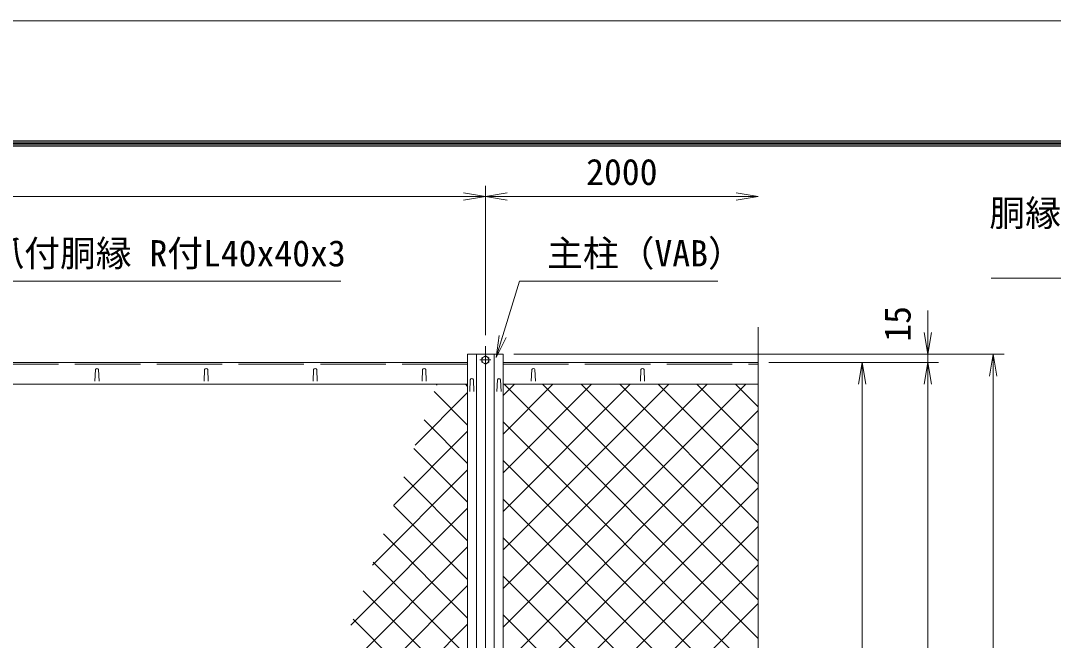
# Model space of a CAD drawing. Units: millimetres, scale not verified. Extents: x -4200 to 4200, y -2970 to 2970.
# Drawn here: x -2002 to -109, y 1835 to 2970 of the extents above; entities that cross this region are included whole.
import ezdxf
from ezdxf.enums import TextEntityAlignment as Align

# ---------------------------------------------------------------- set-up
doc = ezdxf.new("R2010")
doc.units = ezdxf.units.MM
doc.header["$LTSCALE"] = 20
doc.linetypes.add('DASHED', pattern=[7.5, 6, -1.5])
doc.linetypes.add('USER1', pattern=[50.8, 31.75, -6.35, 6.35, -6.35])
for name, color, linetype, lineweight in [('0-0_D-STR1', 1, 'Continuous', 18), ('0-1_D-BMK', 2, 'USER1', 13), ('0-2_D-STR-DIM', 7, 'Continuous', 9), ('0-3_D-STR3', 3, 'Continuous', 13), ('0-5_0', 7, 'Continuous', 9), ('0-6_D-STR2', 7, 'Continuous', 9), ('0-7_D-STR-TXT', 7, 'Continuous', 9), ('0-8_D-TTL', 7, 'Continuous', 9)]:
    doc.layers.add(name, color=color, linetype=linetype, lineweight=lineweight)
doc.styles.add('ＭＳ ゴシック', font='')
doc.styles.get('ＭＳ ゴシック').set_extended_font_data('MS Gothic')

# ---------------------------------------------------------------- blocks, each defined once
blk = doc.blocks.new('_Open')
at = {"layer": '0-5_0'}
blk.add_line((-20, 3.33), (0, 0), dxfattribs=at)
blk.add_lwpolyline([(-20, -3.33), (0, 0), (-20, 0)], dxfattribs=at)

msp = doc.modelspace()

# ---------------------------------------------------------------- linework, layer by layer
at = {"layer": '0-0_D-STR1'}
for p, q in [((-1165.97, 723.92), (-1165.97, 2358.92)), ((-1133.97, 723.92), (-1133.97, 2358.92)), ((-1117.47, 723.92), (-1117.47, 2358.92)), ((-1182.47, 2343.92), (-3124.97, 2343.92)), ((-1864.97, 2330.79), (-1865.72, 2309.29)), ((-1858.97, 2330.79), (-1858.22, 2309.29)), ((-1664.97, 2330.79), (-1665.72, 2309.29)), ((-1658.97, 2330.79), (-1658.22, 2309.29)), ((-1464.97, 2330.79), (-1465.72, 2309.29)), ((-1458.97, 2330.79), (-1458.22, 2309.29)), ((-1264.97, 2330.79), (-1265.72, 2309.29)), ((-1258.97, 2330.79), (-1258.22, 2309.29)), ((-1117.47, 2343.92), (-649.97, 2343.92)), ((-1064.97, 2330.79), (-1065.72, 2309.29)), ((-1058.97, 2330.79), (-1058.22, 2309.29)), ((-864.97, 2330.79), (-865.72, 2309.29)), ((-858.97, 2330.79), (-858.22, 2309.29)), ((-1177.97, 2312.3), (-1178.72, 2290.8)), ((-1171.97, 2312.3), (-1171.22, 2290.8)), ((-1127.97, 2312.3), (-1128.72, 2290.8)), ((-1121.97, 2312.3), (-1121.22, 2290.8)), ((-3124.97, 2303.92), (-1182.47, 2303.92)), ((-649.97, 2303.92), (-1117.47, 2303.92))]:
    msp.add_line(p, q, dxfattribs=at)
at = {"layer": '0-0_D-STR1', "linetype": 'DASHED'}
for p, q in [((-1182.47, 2340.92), (-3124.97, 2340.92)), ((-1117.47, 2340.92), (-649.97, 2340.92))]:
    msp.add_line(p, q, dxfattribs=at)
at = {"layer": '0-0_D-STR1'}
msp.add_lwpolyline([(-1182.47, 723.92), (-1182.47, 2358.92), (-1117.47, 2358.92)], dxfattribs=at)
for centre in [(-1861.97, 2329.54), (-1661.97, 2329.54), (-1461.97, 2329.54), (-1261.97, 2329.54), (-1061.97, 2329.54), (-861.97, 2329.54), (-1174.97, 2311.05), (-1124.97, 2311.05)]:
    msp.add_arc(centre, 3.25, 22.61986, 157.38014, dxfattribs=at)
at = {"layer": '0-1_D-BMK'}
for p, q in [((-1149.97, 2373.92), (-1149.97, 473.92)), ((-1139.97, 2348.42), (-1159.97, 2348.42))]:
    msp.add_line(p, q, dxfattribs=at)
at = {"layer": '0-2_D-STR-DIM'}
for p, q in [((-1149.97, 2393.92), (-1149.97, 2667.7)), ((-1149.97, 2393.92), (-1149.97, 2667.7)), ((-3109.97, 2647.7), (-1189.97, 2647.7)), ((-1109.97, 2647.7), (-689.97, 2647.7)), ((-338.93, 2398.92), (-338.93, 2438.92)), ((-649.97, 2408.37), (-649.97, 1534.57)), ((-1097.47, 2358.92), (-318.93, 2358.92)), ((-1097.47, 2358.92), (-198.93, 2358.92)), ((-338.93, 2343.92), (-338.93, 2358.92)), ((-629.97, 2343.92), (-438.93, 2343.92)), ((-629.97, 2343.92), (-318.93, 2343.92)), ((-629.97, 2343.92), (-318.93, 2343.92)), ((-218.93, 583.92), (-218.93, 2318.92)), ((-458.93, 2303.92), (-458.93, 613.92)), ((-338.93, 2303.92), (-338.93, 583.92)), ((-338.93, 2303.92), (-338.93, 2263.92))]:
    msp.add_line(p, q, dxfattribs=at)
at = {"layer": '0-3_D-STR3'}
for p, q in [((-1149.97, 2355.92), (-1156.47, 2352.17)), ((-1156.47, 2352.17), (-1156.47, 2344.66)), ((-1143.47, 2352.17), (-1149.97, 2355.92)), ((-1143.47, 2344.66), (-1143.47, 2352.17)), ((-1156.47, 2344.66), (-1149.97, 2340.91)), ((-1149.97, 2340.91), (-1143.47, 2344.66))]:
    msp.add_line(p, q, dxfattribs=at)
msp.add_circle((-1149.97, 2348.42), 6.25, dxfattribs=at)
at = {"layer": '0-6_D-STR2'}
for p, q in [((-1239.59, 2302.44), (-1238.11, 2303.92)), ((-1182.47, 2299.94), (-1186.45, 2303.92)), ((-1117.47, 2283.14), (-1096.69, 2303.92)), ((-1117.47, 2212.42), (-1025.98, 2303.92)), ((-1117.47, 2141.71), (-955.27, 2303.92)), ((-1117.47, 2071), (-884.56, 2303.92)), ((-1117.47, 2000.29), (-813.85, 2303.92)), ((-1117.47, 1929.58), (-743.14, 2303.92)), ((-1117.47, 1858.87), (-672.43, 2303.92)), ((-649.97, 1838.15), (-1115.74, 2303.92)), ((-649.97, 1908.86), (-1045.03, 2303.92)), ((-649.97, 1979.57), (-974.32, 2303.92)), ((-649.97, 2050.28), (-903.61, 2303.92)), ((-649.97, 2120.99), (-832.9, 2303.92)), ((-649.97, 2191.7), (-762.19, 2303.92)), ((-649.97, 2262.41), (-691.48, 2303.92)), ((-1278.78, 2192.54), (-1182.47, 2288.85)), ((-1182.47, 2229.23), (-1243.82, 2290.58)), ((-1117.47, 1788.16), (-649.97, 2255.66)), ((-1182.47, 2158.52), (-1262.41, 2238.45)), ((-649.97, 1767.44), (-1117.47, 2234.94)), ((-1317.98, 2082.63), (-1182.47, 2218.14)), ((-1182.47, 2087.81), (-1281, 2186.33)), ((-700.41, 1747.17), (-1117.47, 2164.23)), ((-1357.17, 1972.73), (-1182.47, 2147.42)), ((-1182.47, 2017.1), (-1299.59, 2134.21)), ((-1017.05, 1747.17), (-649.97, 2114.24)), ((-771.12, 1747.17), (-1117.47, 2093.52)), ((-1396.36, 1862.83), (-1182.47, 2076.71)), ((-1182.47, 1946.38), (-1318.17, 2082.08)), ((-1182.47, 1875.67), (-1336.76, 2029.96)), ((-946.34, 1747.17), (-649.97, 2043.53)), ((-1435.56, 1752.92), (-1182.47, 2006)), ((-1182.47, 1804.96), (-1355.35, 1977.84)), ((-875.63, 1747.17), (-649.97, 1972.82)), ((-1370.6, 1747.17), (-1182.47, 1935.29)), ((-804.91, 1747.17), (-649.97, 1902.11)), ((-983.26, 1747.17), (-1117.47, 1881.38)), ((-1266.1, 1747.17), (-1392.52, 1873.59)), ((-1299.89, 1747.17), (-1182.47, 1864.58))]:
    msp.add_line(p, q, dxfattribs=at)
for points in [[(-1117.47, 1717.45), (-1087.76, 1747.17), (-649.97, 2184.95)], [(-649.97, 1555.31), (-841.84, 1747.17), (-1117.47, 2022.81)], [(-667.81, 1502.43), (-912.55, 1747.17), (-1117.47, 1952.1)], [(-1182.47, 1734.25), (-1195.39, 1747.17), (-1373.94, 1925.71)]]:
    msp.add_lwpolyline(points, dxfattribs=at)
at = {"layer": '0-7_D-STR-TXT'}
for points in [[(-1415.07, 2492.79), (-2112.95, 2492.79), (-2158.31, 2345.83)], [(-723.77, 2492.8), (-1087.64, 2492.8), (-1129.33, 2355.13)], [(-222.42, 2498.37), (248.81, 2498.37), (343.64, 2350.1)]]:
    msp.add_lwpolyline(points, dxfattribs=at)
at = {"layer": '0-8_D-TTL', "color": 2, "lineweight": 18}
msp.add_lwpolyline([(-4200, 2970), (4200, 2970), (4200, -2970), (-4200, -2970)], close=True, dxfattribs=at)
at = {"layer": '0-8_D-TTL'}
for points in [[(-3930, 2750), (3930, 2750), (3930, -2750), (-3930, -2750)], [(-3927.5, 2747.5), (3927.5, 2747.5), (3927.5, -2747.5), (-3927.5, -2747.5)], [(-3925, 2745), (3925, 2745), (3925, -2745), (-3925, -2745)], [(-3922.5, 2742.5), (3922.5, 2742.5), (3922.5, -2742.5), (-3922.5, -2742.5)], [(-3920, 2740), (3920, 2740), (3920, -2740), (-3920, -2740)]]:
    msp.add_lwpolyline(points, close=True, dxfattribs=at)

# ---------------------------------------------------------------- block references
at = {"layer": '0-2_D-STR-DIM', "xscale": 2, "yscale": 2}
for p in [(-1149.97, 2647.7), (-649.97, 2647.7)]:
    msp.add_blockref('_Open', p, dxfattribs=at)
for p, rotation in [((-1149.97, 2647.7), 180), ((-338.93, 2358.92), 270), ((-218.93, 2358.92), 90), ((-458.93, 2343.92), 90), ((-338.93, 2343.92), 90), ((-338.93, 2343.92), 90)]:
    msp.add_blockref('_Open', p, dxfattribs=dict(at, rotation=rotation))
at = {"layer": '0-7_D-STR-TXT', "xscale": 2, "yscale": 2, "rotation": 253.14944}
msp.add_blockref('_Open', (-1129.91, 2353.22), dxfattribs=at)

# ---------------------------------------------------------------- texts
at = {"layer": '0-2_D-STR-DIM', "style": 'ＭＳ ゴシック'}
msp.add_text('2000', height=48.09, dxfattribs=at).set_placement((-965.22, 2654.45), align=Align.BOTTOM_LEFT)
msp.add_text('15', height=48.09, rotation=90, dxfattribs=at).set_placement((-355.87, 2381.75), align=Align.BOTTOM_LEFT)
at = {"layer": '0-7_D-STR-TXT', "style": 'ＭＳ ゴシック'}
for s, p in [('胴縁B.N M8x90', (-225.97, 2579.09)), ('爪付胴縁 R付L40x40x3', (-2061.01, 2505.37)), ('主柱（VAB）', (-1036.72, 2505.38))]:
    msp.add_text(s, height=48.09, dxfattribs=at).set_placement(p, align=Align.BOTTOM_LEFT)

doc.saveas('drawing.dxf')
